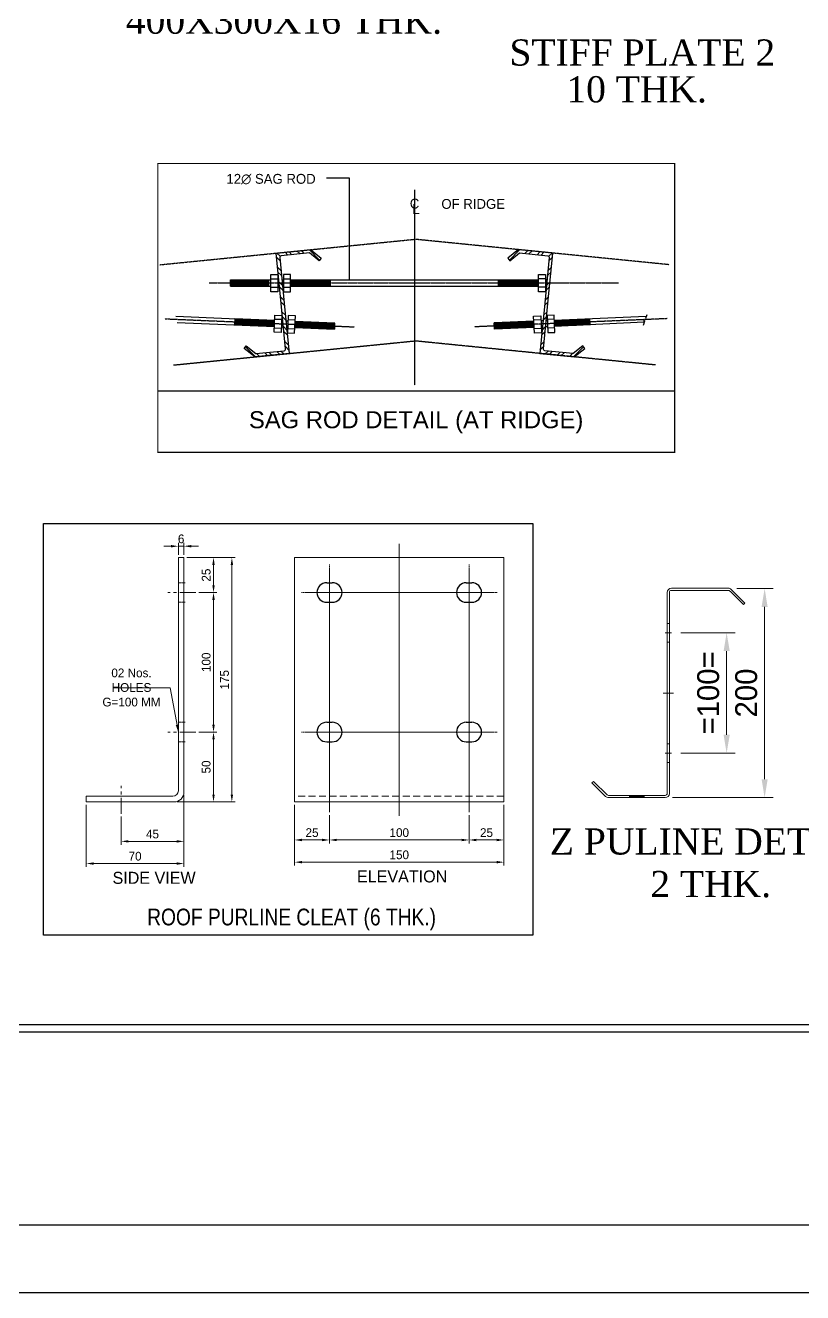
# Model space of a CAD drawing. Header units: millimetres. Extents: x 3470347 to 5996549, y -3470518 to 17149644.
# Drawn here: x 4804204 to 4813114, y 6885257 to 6899787 of the extents above; entities that cross this region are included whole.
import ezdxf

# ---------------------------------------------------------------- set-up
doc = ezdxf.new("R2010")
doc.units = ezdxf.units.MM
doc.header["$MEASUREMENT"] = 0
doc.header["$PDMODE"] = 35
doc.header["$PDSIZE"] = -5
for name, pattern in [('CENTER', [50.8, 31.75, -6.35, 6.35, -6.35]), ('CENTER2', [1.125, 0.75, -0.125, 0.125, -0.125]), ('Continous', [0]), ('HIDDEN', [0.375, 0.25, -0.125])]:
    doc.linetypes.add(name, pattern=pattern)
doc.layers.get('0').update_dxf_attribs({"linetype": 'CONTINUOUS', "lineweight": 25})
doc.layers.get('DEFPOINTS').update_dxf_attribs({"linetype": 'CONTINUOUS', "lineweight": 25})
for name, color, linetype, lineweight in [('A-DIM', 9, 'CONTINUOUS', 0), ('DIM', 7, 'CONTINUOUS', 9), ('DS-Line', 7, 'CONTINUOUS', 18), ('DSI- Center Line', 42, 'CENTER', 9), ('DSI- Dimension', 8, 'CONTINUOUS', 0), ('DSI- Hidden Line', 212, 'CONTINUOUS', 18), ('DSI-Line', 7, 'CONTINUOUS', 18), ('HIDDEN LINE', 212, 'CONTINUOUS', 18), ('rRCC 1', 3, 'CONTINUOUS', 25), ('SHEET', 7, 'CONTINUOUS', 15)]:
    doc.layers.add(name, color=color, linetype=linetype, lineweight=lineweight)
for name, color, linetype in [('BOLT', 1, 'CONTINUOUS'), ('CEN', 1, 'CENTER'), ('Grid', 44, 'CONTINUOUS'), ('TEXT', 2, 'CONTINUOUS')]:
    doc.layers.add(name, color=color, linetype=linetype)
doc.layers.add('Tpl_Bound', color=1, linetype='CONTINUOUS', plot=False)
doc.styles.add('JAINIL', font='times.ttf')
doc.styles.add('KARL', font='iso.shx')
doc.styles.add('kobe', font='arial.ttf')
doc.styles.get("Standard").update_dxf_attribs({"font": ''})
doc.styles.add('TEXT3', font='geniso.shx')
doc.styles.get('Standard').set_extended_font_data('AR CENA')
doc.dimstyles.new('NEPO', dxfattribs={"dimscale": 100, "dimtxt": 2.4, "dimasz": 1.5, "dimexe": 0.5, "dimexo": 1, "dimgap": 1.2, "dimtad": 1, "dimdec": 0, "dimdsep": 46, "dimtxsty": 'KARL', "dimblk": 'ARCHTICK', "dimcen": 2, "dimdle": 0.5, "dimclrd": 9, "dimclre": 9, "dimclrt": 2, "dimadec": 0, "dimazin": 0, "dimtfac": 1, "dimtdec": 0, "dimtmove": 0, "dimatfit": 3, "dimldrblk": '1', "dimfxl": 1, "dimtolj": 1, "dimtzin": 0, "dimarcsym": 0})
doc.dimstyles.new('Prashant', dxfattribs={"dimscale": 3500, "dimtxt": 0.179, "dimasz": 0.15, "dimexe": 0.07, "dimexo": 0.06, "dimgap": 0.06, "dimtad": 1, "dimdec": 0, "dimzin": 0, "dimdsep": 46, "dimtxsty": 'Standard', "dimcen": 0.09, "dimclrd": 214, "dimclre": 214, "dimclrt": 7, "dimadec": 0, "dimazin": 1, "dimtm": 1e-09, "dimtfac": 1, "dimtdec": 0, "dimtmove": 0, "dimatfit": 3, "dimfxl": 0.18, "dimtolj": 1, "dimtzin": 0, "dimlwd": -1, "dimlwe": -1, "dimarcsym": 1})

# ---------------------------------------------------------------- blocks, each defined once
blk = doc.blocks.new('*D1002')
at = {"layer": 'DEFPOINTS', "color": 0}
for p in [(4800473.55, 6813802.74), (4800428.55, 6813787.24), (4800473.55, 6813767.43)]:
    blk.add_point(p, dxfattribs=at)
at = {"layer": 'DIM', "color": 214}
for p, q in [((4800473.55, 6813800.64), (4800473.55, 6813764.98)), ((4800428.55, 6813785.14), (4800428.55, 6813764.98)), ((4800433.8, 6813767.43), (4800468.3, 6813767.43))]:
    blk.add_line(p, q, dxfattribs=at)
for points in [[(4800433.8, 6813768.3), (4800433.8, 6813766.55), (4800428.55, 6813767.43)], [(4800468.3, 6813766.55), (4800468.3, 6813768.3), (4800473.55, 6813767.43)]]:
    blk.add_solid(points, dxfattribs=at)
at = {"layer": 'DIM', "color": 7, "lineweight": 5, "insert": (4800451.05, 6813772.66), "char_height": 6.265, "attachment_point": 5}
blk.add_mtext('\\A1;45', dxfattribs=at)
blk = doc.blocks.new('*D1003')
at = {"layer": 'DEFPOINTS', "color": 0}
for p in [(4800473.55, 6813802.74), (4800403.55, 6813795.74), (4800403.55, 6813751.53)]:
    blk.add_point(p, dxfattribs=at)
at = {"layer": 'DIM', "color": 214}
for p, q in [((4800403.55, 6813793.64), (4800403.55, 6813749.08)), ((4800473.55, 6813800.64), (4800473.55, 6813749.08)), ((4800468.3, 6813751.53), (4800408.8, 6813751.53))]:
    blk.add_line(p, q, dxfattribs=at)
for points in [[(4800408.8, 6813752.41), (4800408.8, 6813750.66), (4800403.55, 6813751.53)], [(4800468.3, 6813750.66), (4800468.3, 6813752.41), (4800473.55, 6813751.53)]]:
    blk.add_solid(points, dxfattribs=at)
at = {"layer": 'DIM', "color": 7, "lineweight": 5, "insert": (4800438.55, 6813756.76), "char_height": 6.265, "attachment_point": 5}
blk.add_mtext('\\A1;70', dxfattribs=at)
blk = doc.blocks.new('*D1004')
at = {"layer": 'DEFPOINTS', "color": 0}
for p in [(4800482.05, 6813845.74), (4800494.76, 6813845.74), (4800466.55, 6813795.74)]:
    blk.add_point(p, dxfattribs=at)
at = {"layer": 'DIM', "color": 214}
for p, q in [((4800484.15, 6813845.74), (4800497.21, 6813845.74)), ((4800494.76, 6813800.99), (4800494.76, 6813840.49)), ((4800468.65, 6813795.74), (4800497.21, 6813795.74))]:
    blk.add_line(p, q, dxfattribs=at)
for points in [[(4800495.63, 6813840.49), (4800493.88, 6813840.49), (4800494.76, 6813845.74)], [(4800493.88, 6813800.99), (4800495.63, 6813800.99), (4800494.76, 6813795.74)]]:
    blk.add_solid(points, dxfattribs=at)
at = {"layer": 'DIM', "color": 7, "lineweight": 5, "insert": (4800489.52, 6813820.74), "char_height": 6.265, "attachment_point": 5, "rotation": 90}
blk.add_mtext('\\A1;50', dxfattribs=at)
blk = doc.blocks.new('*D1005')
at = {"layer": 'DEFPOINTS', "color": 0}
for p in [(4800482.05, 6813945.74), (4800494.76, 6813945.74), (4800482.05, 6813845.74)]:
    blk.add_point(p, dxfattribs=at)
at = {"layer": 'DIM', "color": 214}
for p, q in [((4800484.15, 6813945.74), (4800497.21, 6813945.74)), ((4800494.76, 6813850.99), (4800494.76, 6813940.49)), ((4800484.15, 6813845.74), (4800497.21, 6813845.74))]:
    blk.add_line(p, q, dxfattribs=at)
for points in [[(4800495.63, 6813940.49), (4800493.88, 6813940.49), (4800494.76, 6813945.74)], [(4800493.88, 6813850.99), (4800495.63, 6813850.99), (4800494.76, 6813845.74)]]:
    blk.add_solid(points, dxfattribs=at)
at = {"layer": 'DIM', "color": 7, "lineweight": 5, "insert": (4800489.52, 6813895.74), "char_height": 6.265, "attachment_point": 5, "rotation": 90}
blk.add_mtext('\\A1;100', dxfattribs=at)
blk = doc.blocks.new('*D1006')
at = {"layer": 'DEFPOINTS', "color": 0}
for p in [(4800473.55, 6813970.74), (4800494.76, 6813970.74), (4800482.05, 6813945.74)]:
    blk.add_point(p, dxfattribs=at)
at = {"layer": 'DIM', "color": 214}
for p, q in [((4800475.65, 6813970.74), (4800497.21, 6813970.74)), ((4800494.76, 6813950.99), (4800494.76, 6813965.49)), ((4800484.15, 6813945.74), (4800497.21, 6813945.74))]:
    blk.add_line(p, q, dxfattribs=at)
for points in [[(4800495.63, 6813965.49), (4800493.88, 6813965.49), (4800494.76, 6813970.74)], [(4800493.88, 6813950.99), (4800495.63, 6813950.99), (4800494.76, 6813945.74)]]:
    blk.add_solid(points, dxfattribs=at)
at = {"layer": 'DIM', "color": 7, "lineweight": 5, "insert": (4800489.52, 6813958.24), "char_height": 6.265, "attachment_point": 5, "rotation": 90}
blk.add_mtext('\\A1;25', dxfattribs=at)
blk = doc.blocks.new('*D1007')
at = {"layer": 'DEFPOINTS', "color": 0}
for p in [(4800577.83, 6813788.24), (4800677.83, 6813788.24), (4800677.83, 6813768.43)]:
    blk.add_point(p, dxfattribs=at)
at = {"layer": 'DIM', "color": 214}
for p, q in [((4800577.83, 6813786.14), (4800577.83, 6813765.98)), ((4800677.83, 6813786.14), (4800677.83, 6813765.98)), ((4800583.08, 6813768.43), (4800672.58, 6813768.43))]:
    blk.add_line(p, q, dxfattribs=at)
for points in [[(4800583.08, 6813769.3), (4800583.08, 6813767.55), (4800577.83, 6813768.43)], [(4800672.58, 6813767.55), (4800672.58, 6813769.3), (4800677.83, 6813768.43)]]:
    blk.add_solid(points, dxfattribs=at)
at = {"layer": 'DIM', "color": 7, "lineweight": 5, "insert": (4800627.83, 6813773.66), "char_height": 6.265, "attachment_point": 5}
blk.add_mtext('\\A1;100', dxfattribs=at)
blk = doc.blocks.new('*D1008')
at = {"layer": 'DEFPOINTS', "color": 0}
for p in [(4800552.83, 6813785.74), (4800577.83, 6813788.24), (4800577.83, 6813768.43)]:
    blk.add_point(p, dxfattribs=at)
at = {"layer": 'DIM', "color": 214}
for p, q in [((4800552.83, 6813783.64), (4800552.83, 6813765.98)), ((4800577.83, 6813786.14), (4800577.83, 6813765.98)), ((4800558.08, 6813768.43), (4800572.58, 6813768.43))]:
    blk.add_line(p, q, dxfattribs=at)
for points in [[(4800558.08, 6813769.3), (4800558.08, 6813767.55), (4800552.83, 6813768.43)], [(4800572.58, 6813767.55), (4800572.58, 6813769.3), (4800577.83, 6813768.43)]]:
    blk.add_solid(points, dxfattribs=at)
at = {"layer": 'DIM', "color": 7, "lineweight": 5, "insert": (4800565.33, 6813773.66), "char_height": 6.265, "attachment_point": 5}
blk.add_mtext('\\A1;25', dxfattribs=at)
blk = doc.blocks.new('*D1009')
at = {"layer": 'DEFPOINTS', "color": 0}
for p in [(4800677.83, 6813788.24), (4800702.83, 6813785.74), (4800702.83, 6813768.43)]:
    blk.add_point(p, dxfattribs=at)
at = {"layer": 'DIM', "color": 214}
for p, q in [((4800677.83, 6813786.14), (4800677.83, 6813765.98)), ((4800702.83, 6813783.64), (4800702.83, 6813765.98)), ((4800683.08, 6813768.43), (4800697.58, 6813768.43))]:
    blk.add_line(p, q, dxfattribs=at)
for points in [[(4800683.08, 6813769.3), (4800683.08, 6813767.55), (4800677.83, 6813768.43)], [(4800697.58, 6813767.55), (4800697.58, 6813769.3), (4800702.83, 6813768.43)]]:
    blk.add_solid(points, dxfattribs=at)
at = {"layer": 'DIM', "color": 7, "lineweight": 5, "insert": (4800690.33, 6813773.66), "char_height": 6.265, "attachment_point": 5}
blk.add_mtext('\\A1;25', dxfattribs=at)
blk = doc.blocks.new('*D1010')
at = {"layer": 'DEFPOINTS', "color": 0}
for p in [(4800552.83, 6813795.74), (4800702.83, 6813795.74), (4800552.83, 6813752.53)]:
    blk.add_point(p, dxfattribs=at)
at = {"layer": 'DIM', "color": 214}
for p, q in [((4800552.83, 6813793.64), (4800552.83, 6813750.08)), ((4800702.83, 6813793.64), (4800702.83, 6813750.08)), ((4800697.58, 6813752.53), (4800558.08, 6813752.53))]:
    blk.add_line(p, q, dxfattribs=at)
for points in [[(4800558.08, 6813753.41), (4800558.08, 6813751.66), (4800552.83, 6813752.53)], [(4800697.58, 6813751.66), (4800697.58, 6813753.41), (4800702.83, 6813752.53)]]:
    blk.add_solid(points, dxfattribs=at)
at = {"layer": 'DIM', "color": 7, "lineweight": 5, "insert": (4800627.83, 6813757.76), "char_height": 6.265, "attachment_point": 5}
blk.add_mtext('\\A1;150', dxfattribs=at)
blk = doc.blocks.new('*D1011')
at = {"layer": 'DEFPOINTS', "color": 0}
for p in [(4800473.55, 6813970.74), (4800466.55, 6813795.74), (4800507.91, 6813795.74)]:
    blk.add_point(p, dxfattribs=at)
at = {"layer": 'DIM', "color": 214}
for p, q in [((4800475.65, 6813970.74), (4800510.36, 6813970.74)), ((4800507.91, 6813965.49), (4800507.91, 6813800.99)), ((4800468.65, 6813795.74), (4800510.36, 6813795.74))]:
    blk.add_line(p, q, dxfattribs=at)
for points in [[(4800508.78, 6813965.49), (4800507.03, 6813965.49), (4800507.91, 6813970.74)], [(4800507.03, 6813800.99), (4800508.78, 6813800.99), (4800507.91, 6813795.74)]]:
    blk.add_solid(points, dxfattribs=at)
at = {"layer": 'DIM', "color": 7, "lineweight": 5, "insert": (4800502.67, 6813883.24), "char_height": 6.265, "attachment_point": 5, "rotation": 90}
blk.add_mtext('\\A1;175', dxfattribs=at)
blk = doc.blocks.new('*D1012')
at = {"layer": 'DEFPOINTS', "color": 0}
for p in [(4800473.55, 6813978.94), (4800469.55, 6813970.74), (4800473.55, 6813970.74)]:
    blk.add_point(p, dxfattribs=at)
at = {"layer": 'DIM', "color": 214}
for p, q in [((4800464.3, 6813978.94), (4800459.05, 6813978.94)), ((4800469.55, 6813972.84), (4800469.55, 6813981.39)), ((4800469.55, 6813978.94), (4800473.55, 6813978.94)), ((4800473.55, 6813972.84), (4800473.55, 6813981.39)), ((4800478.8, 6813978.94), (4800484.05, 6813978.94))]:
    blk.add_line(p, q, dxfattribs=at)
for points in [[(4800464.3, 6813978.06), (4800464.3, 6813979.81), (4800469.55, 6813978.94)], [(4800478.8, 6813979.81), (4800478.8, 6813978.06), (4800473.55, 6813978.94)]]:
    blk.add_solid(points, dxfattribs=at)
at = {"layer": 'DIM', "color": 7, "lineweight": 5, "insert": (4800471.55, 6813984.17), "char_height": 6.265, "attachment_point": 5}
blk.add_mtext('\\A1;6', dxfattribs=at)
blk = doc.blocks.new('A$C070A5EEC')
for p, q in [((18.25, 27.25), (22.25, 27.25)), ((18.25, 13.25), (22.25, 13.25))]:
    blk.add_line(p, q)
for centre, start, end in [((18.25, 20.25), 90, 270), ((22.25, 20.25), 270, 90)]:
    blk.add_arc(centre, 7, start, end)
at = {"layer": 'DSI- Center Line', "lineweight": 13, "ltscale": 0.05}
for p, q in [((20.25, 0), (20.25, 40.5)), ((40.5, 20.25), (0, 20.25))]:
    blk.add_line(p, q, dxfattribs=at)
blk = doc.blocks.new('*D995')
at = {"layer": 'DEFPOINTS', "color": 0}
for p in [(4806090.3, 6813436.3), (4806123.7, 6813436.3), (4806028.7, 6813236.5)]:
    blk.add_point(p, dxfattribs=at)
at = {"layer": 'DSI- Dimension', "color": 214}
for p, q in [((4806097.3, 6813436.3), (4806131.9, 6813436.3)), ((4806123.7, 6813254), (4806123.7, 6813418.7)), ((4806035.8, 6813236.5), (4806131.9, 6813236.5))]:
    blk.add_line(p, q, dxfattribs=at)
for points in [[(4806126.6, 6813418.7), (4806120.8, 6813418.7), (4806123.7, 6813436.3)], [(4806120.8, 6813254), (4806126.6, 6813254), (4806123.7, 6813236.5)]]:
    blk.add_solid(points, dxfattribs=at)
at = {"layer": 'DSI- Dimension', "color": 7, "lineweight": 5, "insert": (4806106.2, 6813336.4), "char_height": 20.94, "attachment_point": 5, "rotation": 90}
blk.add_mtext('\\A1;200', dxfattribs=at)
blk = doc.blocks.new('*D996')
at = {"layer": 'DEFPOINTS', "color": 0}
for p in [(4806036.7, 6813394), (4806036.7, 6813279), (4806087.4, 6813279)]:
    blk.add_point(p, dxfattribs=at)
at = {"layer": 'DSI- Dimension', "color": 214}
for p, q in [((4806043.8, 6813394), (4806095.6, 6813394)), ((4806087.4, 6813376.4), (4806087.4, 6813296.5)), ((4806043.8, 6813279), (4806095.6, 6813279))]:
    blk.add_line(p, q, dxfattribs=at)
for points in [[(4806090.4, 6813376.4), (4806084.5, 6813376.4), (4806087.4, 6813394)], [(4806084.5, 6813296.5), (4806090.4, 6813296.5), (4806087.4, 6813279)]]:
    blk.add_solid(points, dxfattribs=at)
at = {"layer": 'DSI- Dimension', "color": 7, "lineweight": 5, "insert": (4806069.9, 6813336.5), "char_height": 20.94, "attachment_point": 5, "rotation": 90}
blk.add_mtext('\\A1;=100=', dxfattribs=at)
blk = doc.blocks.new('*X998')
at = {"color": 0}
for p, q in [((176.95, 201.87), (178.16, 203.09)), ((178.78, 202.64), (179.13, 202.99)), ((179.26, 202.6), (179.61, 202.94)), ((180.23, 202.5), (180.57, 202.85)), ((180.71, 202.45), (181.05, 202.8)), ((181.63, 202.31), (182.02, 202.7)), ((181.65, 201.8), (182.07, 202.22)), ((181.47, 200.03), (181.89, 200.45)), ((181.53, 200.62), (181.95, 201.04)), ((181.29, 198.26), (181.72, 198.69)), ((181.35, 198.85), (181.78, 199.28)), ((181.17, 197.08), (181.6, 197.51)), ((181, 195.32), (181.42, 195.74)), ((181.12, 196.49), (181.54, 196.92)), ((180.82, 193.55), (181.25, 193.97)), ((180.94, 194.73), (181.36, 195.15)), ((180.76, 192.96), (181.19, 193.38)), ((180.58, 191.19), (181.01, 191.62)), ((180.64, 191.78), (181.07, 192.21)), ((181.18, 190.73), (181.53, 191.07)), ((181.66, 190.68), (182.01, 191.02)), ((184.55, 190.39), (185.74, 191.58)), ((182.63, 190.58), (182.97, 190.93)), ((183.11, 190.53), (183.46, 190.88)), ((184.07, 190.44), (184.42, 190.78))]:
    blk.add_line(p, q, dxfattribs=at)
blk = doc.blocks.new('1')
at = {"layer": 'A-DIM'}
blk.add_line((0, 0), (-1, 0), dxfattribs=at)
at = {"layer": 'A-DIM', "linetype": 'Continuous', "const_width": 0.188}
blk.add_lwpolyline([(-1, 2), (0, 0), (-1, -2)], dxfattribs=at)
blk = doc.blocks.new('_ArchTick')
at = {"color": 0, "linetype": 'ByBlock', "const_width": 0.15}
blk.add_lwpolyline([(-0.5, -0.5), (0.5, 0.5)], dxfattribs=at)
blk = doc.blocks.new('E5VBT')
at = {"lineweight": 5}
for p, q in [((4800473.55, 6813970.74), (4800469.55, 6813970.74)), ((4800469.55, 6813970.74), (4800469.55, 6813803.74)), ((4800473.55, 6813802.74), (4800473.55, 6813970.74)), ((4800465.55, 6813799.74), (4800403.55, 6813799.74)), ((4800403.55, 6813799.74), (4800403.55, 6813795.74)), ((4800403.55, 6813795.74), (4800466.55, 6813795.74)), ((4800552.83, 6813799.74), (4800552.83, 6813795.74)), ((4800552.83, 6813795.74), (4800702.83, 6813795.74)), ((4800702.83, 6813795.74), (4800702.83, 6813799.74))]:
    blk.add_line(p, q, dxfattribs=at)
at = {"color": 5, "lineweight": 5}
blk.add_lwpolyline([(4800372.95, 6813700.19), (4800723.47, 6813700.19), (4800723.47, 6813995.16), (4800372.95, 6813995.16)], close=True, dxfattribs=at)
at = {"lineweight": 5}
blk.add_lwpolyline([(4800552.83, 6813970.74), (4800552.83, 6813795.74), (4800702.83, 6813795.74), (4800702.83, 6813970.74)], close=True, dxfattribs=at)
for centre, radius in [((4800465.55, 6813803.74), 4), ((4800466.55, 6813802.74), 7)]:
    blk.add_arc(centre, radius, 270, 0, dxfattribs=at)
at = {"layer": 'CEN', "linetype": 'CENTER', "lineweight": 5, "ltscale": 10}
for p, q in [((4800627.83, 6813980.74), (4800627.83, 6813785.74)), ((4800577.83, 6813962.74), (4800577.83, 6813788.24)), ((4800677.83, 6813962.74), (4800677.83, 6813788.24)), ((4800694.83, 6813945.74), (4800560.83, 6813945.74)), ((4800694.83, 6813845.74), (4800560.83, 6813845.74))]:
    blk.add_line(p, q, dxfattribs=at)
at = {"layer": 'CEN', "linetype": 'CENTER', "lineweight": 5, "ltscale": 0.36}
for p, q in [((4800482.05, 6813945.74), (4800462.05, 6813945.74)), ((4800482.05, 6813845.74), (4800462.05, 6813845.74)), ((4800428.55, 6813787.24), (4800428.55, 6813807.24))]:
    blk.add_line(p, q, dxfattribs=at)
at = {"layer": 'DS-Line', "linetype": 'HIDDEN', "lineweight": 5, "ltscale": 20}
blk.add_line((4800702.83, 6813799.74), (4800552.83, 6813799.74), dxfattribs=at)
at = {"layer": 'HIDDEN LINE', "linetype": 'HIDDEN', "lineweight": 5, "ltscale": 0.2}
for p, q in [((4800469.55, 6813952.74), (4800474.55, 6813952.74)), ((4800469.55, 6813938.74), (4800474.55, 6813938.74)), ((4800469.55, 6813852.74), (4800474.55, 6813852.74)), ((4800469.55, 6813838.74), (4800474.55, 6813838.74))]:
    blk.add_line(p, q, dxfattribs=at)
at = {"layer": 'Tpl_Bound', "color": 1}
blk.add_lwpolyline([(4800372.95, 6813700.19), (4800372.95, 6813995.16), (4800723.47, 6813995.16), (4800723.47, 6813700.19)], close=True, dxfattribs=at)
at = {"lineweight": 5}
for p in [(4800557.58, 6813925.49), (4800657.58, 6813925.49), (4800557.58, 6813825.49), (4800657.58, 6813825.49)]:
    blk.add_blockref('A$C070A5EEC', p, dxfattribs=at)
at = {"lineweight": 5, "attachment_point": 1}
for s, insert, char_height in [('ELEVATION', (4800597.55, 6813746.62), 8.614), ('SIDE VIEW', (4800422.41, 6813745.62), 8.614), ('{\\fArial Narrow|b0|i0|c0|p2;ROOF PURLINE CLEAT (6 THK.)}', (4800447.22, 6813719.24), 12)]:
    blk.add_mtext_dynamic_manual_height_columns(s, width=2252.2715, gutter_width=83, heights=[38.16], dxfattribs=dict(at, insert=insert, char_height=char_height))
at = {"layer": 'DIM', "color": 7, "lineweight": 5, "insert": (4800435.99, 6813877.66), "char_height": 6.265, "width": 45.2558, "attachment_point": 5}
blk.add_mtext('\\A1;02 Nos. HOLES \\PG=100 MM', dxfattribs=at)
at = {"layer": 'DIM', "lineweight": 5}
dim = blk.add_linear_dim(base=(4800473.55, 6813978.94), p1=(4800469.55, 6813970.74), p2=(4800473.55, 6813970.74), text='6', dimstyle='Prashant', override={"dimscale": 35}, dxfattribs=at)
dim.commit()
dim.dimension.update_dxf_attribs({"geometry": '*D1012', "text_midpoint": (4800471.55, 6813978.94), "dimtype": 160})
for base, p1, p2, picture, middle in [((4800507.91, 6813795.74), (4800473.55, 6813970.74), (4800466.55, 6813795.74), '*D1011', (4800502.67, 6813883.24)), ((4800494.76, 6813970.74), (4800482.05, 6813945.74), (4800473.55, 6813970.74), '*D1006', (4800489.52, 6813958.24)), ((4800494.76, 6813945.74), (4800482.05, 6813845.74), (4800482.05, 6813945.74), '*D1005', (4800489.52, 6813895.74)), ((4800494.76, 6813845.74), (4800466.55, 6813795.74), (4800482.05, 6813845.74), '*D1004', (4800489.52, 6813820.74))]:
    dim = blk.add_linear_dim(base=base, p1=p1, p2=p2, angle=90, dimstyle='Prashant', override={"dimscale": 35}, dxfattribs=at)
    dim.commit()
    dim.dimension.update_dxf_attribs({"geometry": picture, "text_midpoint": middle})
for base, p1, p2, picture, middle in [((4800403.55, 6813751.53), (4800473.55, 6813802.74), (4800403.55, 6813795.74), '*D1003', (4800438.55, 6813756.76)), ((4800473.55, 6813767.43), (4800428.55, 6813787.24), (4800473.55, 6813802.74), '*D1002', (4800451.05, 6813772.66)), ((4800552.83, 6813752.53), (4800702.83, 6813795.74), (4800552.83, 6813795.74), '*D1010', (4800627.83, 6813757.76)), ((4800577.83, 6813768.43), (4800552.83, 6813785.74), (4800577.83, 6813788.24), '*D1008', (4800565.33, 6813773.66)), ((4800677.83, 6813768.43), (4800577.83, 6813788.24), (4800677.83, 6813788.24), '*D1007', (4800627.83, 6813773.66)), ((4800702.83, 6813768.43), (4800677.83, 6813788.24), (4800702.83, 6813785.74), '*D1009', (4800690.33, 6813773.66))]:
    dim = blk.add_linear_dim(base=base, p1=p1, p2=p2, dimstyle='Prashant', override={"dimscale": 35}, dxfattribs=at)
    dim.commit()
    dim.dimension.update_dxf_attribs({"geometry": picture, "text_midpoint": middle})
blk.add_leader([(4800469.55, 6813845.74), (4800463.63, 6813877.41), (4800423.32, 6813877.41)], dimstyle='Prashant', override={"dimscale": 35}, dxfattribs=at)
blk = doc.blocks.new('ZZ')
at = {"layer": 'Grid', "lineweight": 5}
h = blk.add_hatch(color=7, dxfattribs=at)
h.dxf.hatch_style = 1
h.paths.add_polyline_path([(4805994.7, 6813238.5), (4805994.7, 6813236.5), (4806008.7, 6813236.5), (4806008.7, 6813238.5)])
at = {"layer": 'DSI- Center Line', "lineweight": 5}
for p, q in [((4806034.8, 6813393.9), (4806028.8, 6813393.9)), ((4806034.8, 6813393.9), (4806028.8, 6813393.9)), ((4806036.7, 6813336.4), (4806026.7, 6813336.4)), ((4806034.7, 6813278.9), (4806028.7, 6813278.9)), ((4806034.7, 6813278.9), (4806028.7, 6813278.9))]:
    blk.add_line(p, q, dxfattribs=at)
at = {"layer": 'DSI- Hidden Line', "lineweight": 5}
for p, q in [((4806030.7, 6813402.9), (4806032.7, 6813402.9)), ((4806030.7, 6813402.9), (4806032.7, 6813402.9)), ((4806030.8, 6813384.9), (4806032.8, 6813384.9)), ((4806030.8, 6813384.9), (4806032.8, 6813384.9)), ((4806030.7, 6813287.9), (4806032.7, 6813287.9)), ((4806030.7, 6813287.9), (4806032.7, 6813287.9)), ((4806030.8, 6813269.9), (4806032.8, 6813269.9)), ((4806030.8, 6813269.9), (4806032.8, 6813269.9))]:
    blk.add_line(p, q, dxfattribs=at)
at = {"layer": 'DSI-Line', "lineweight": 5}
for p, q in [((4806030.7, 6813432.5), (4806030.7, 6813240.5)), ((4806032.7, 6813432.5), (4806032.7, 6813240.5)), ((4806089, 6813436.5), (4806034.7, 6813436.5)), ((4806088.2, 6813434.5), (4806034.7, 6813434.5)), ((4806103.4, 6813420.9), (4806091, 6813433.3)), ((4806104.8, 6813422.3), (4806091.9, 6813435.3)), ((4806103.4, 6813420.9), (4806104.8, 6813422.3)), ((4806103.4, 6813420.9), (4806104.8, 6813422.3)), ((4805960.2, 6813252), (4805958.8, 6813250.6)), ((4805960.2, 6813252), (4805958.8, 6813250.6)), ((4805958.8, 6813250.6), (4805971.8, 6813237.6)), ((4805960.2, 6813252), (4805973.2, 6813239.1)), ((4805974.6, 6813238.5), (4806024.6, 6813238.5)), ((4805974.6, 6813238.5), (4806028.7, 6813238.5)), ((4805974.6, 6813236.5), (4806028.7, 6813236.5))]:
    blk.add_line(p, q, dxfattribs=at)
for centre, radius, start, end in [((4806034.7, 6813432.5), 4, 90.0025, 180.0004), ((4806034.7, 6813432.5), 2, 90.0025, 180.0004), ((4806088.2, 6813430.5), 4, 45.0025, 90.0025), ((4806089, 6813432.5), 4, 45.0025, 90.0025), ((4805974.6, 6813240.5), 2, 225.0025, 270.0025), ((4806028.7, 6813240.5), 4, 270.0025, 0.0004), ((4806028.7, 6813240.5), 2, 270.0025, 0.0004), ((4805974.6, 6813240.5), 4, 225.0025, 270.0025)]:
    blk.add_arc(centre, radius, start, end, dxfattribs=at)
at = {"layer": 'Grid', "color": 7, "linetype": 'Continous', "lineweight": 5}
blk.add_lwpolyline([(4805994.7, 6813238.5), (4806008.7, 6813238.5), (4806008.7, 6813236.5), (4805994.7, 6813236.5)], close=True, dxfattribs=at)
at = {"layer": 'DSI- Dimension', "lineweight": 5}
dim = blk.add_linear_dim(base=(4806123.7, 6813436.3), p1=(4806028.7, 6813236.5), p2=(4806090.3, 6813436.3), angle=90, dimstyle='Prashant', override={"dimscale": 117}, dxfattribs=at)
dim.commit()
dim.dimension.update_dxf_attribs({"geometry": '*D995', "text_midpoint": (4806106.2, 6813336.4)})
dim = blk.add_linear_dim(base=(4806087.4, 6813279), p1=(4806036.7, 6813394), p2=(4806036.7, 6813279), angle=90, text='=100=', dimstyle='Prashant', override={"dimscale": 117}, dxfattribs=at)
dim.commit()
dim.dimension.update_dxf_attribs({"geometry": '*D996', "text_midpoint": (4806069.9, 6813336.5)})
blk = doc.blocks.new('R5NB')
at = {"color": 9, "linetype": 'CENTER2', "ltscale": 10}
for p, q in [((5481306, 6853998), (5481306, 6751615)), ((5347856, 6814783), (5481306, 6828128)), ((5614756, 6814783), (5481306, 6828128))]:
    blk.add_line(p, q, dxfattribs=at)
at = {"color": 7}
blk.add_line((5384927, 6803603), (5384927, 6806832), dxfattribs=at)
at = {"color": 4, "linetype": 'CENTER'}
for p in [(5354975, 6762219), (5607637, 6762219)]:
    blk.add_line(p, (5481306, 6774852), dxfattribs=at)
at = {"color": 7, "linetype": 'Continuous'}
blk.add_line((5346801, 6748710), (5617676, 6748710), dxfattribs=at)
at = {"const_width": 639}
blk.add_lwpolyline([(5346801, 6867852), (5617676, 6867852), (5617676, 6716463), (5346801, 6716463)], close=True, dxfattribs=at)
at = {"color": 6}
for points in [[(5411387, 6794498), (5408749, 6820872), (5426825, 6822680), (5432368, 6818200), (5431312, 6816894), (5426306, 6820940), (5411466, 6819456, 0.4142136), (5410675, 6818489), (5413057, 6794665), (5415695, 6768291), (5397619, 6766483), (5392076, 6770962), (5393132, 6772268), (5398138, 6768222), (5412978, 6769706, 0.4142136), (5413769, 6770673)], [(5551225, 6794498), (5553863, 6820872), (5535787, 6822680), (5530244, 6818200), (5531300, 6816894), (5536306, 6820940), (5551146, 6819456, -0.4142136), (5551937, 6818489), (5549555, 6794665), (5546917, 6768291), (5564993, 6766483), (5570536, 6770962), (5569480, 6772268), (5564474, 6768222), (5549634, 6769706, -0.4142136), (5548843, 6770673)]]:
    blk.add_lwpolyline(points, format="xyb", close=True, dxfattribs=at)
at = {"color": 7}
for points in [[(5406005, 6800590), (5406005, 6809631), (5409685, 6809631), (5409685, 6800590)], [(5416322, 6800590), (5416322, 6809631), (5412641, 6809631), (5412641, 6800590)], [(5546291, 6800609), (5546291, 6809650), (5549971, 6809650), (5549971, 6800609)], [(5407771, 6779368), (5408158, 6788401), (5411835, 6788243), (5411448, 6779211)], [(5554842, 6779345), (5554455, 6788378), (5550778, 6788221), (5551165, 6779188)], [(5418480, 6778909), (5418866, 6787942), (5415189, 6788099), (5414803, 6779066)], [(5544135, 6778849), (5543748, 6787882), (5547426, 6788039), (5547812, 6779007)]]:
    blk.add_lwpolyline(points, close=True, dxfattribs=at)
at = {"color": 9, "linetype": 'CENTER2', "ltscale": 10}
for points in [[(5373696, 6805217), (5588222, 6805217)], [(5350482, 6786451), (5449791, 6782211)], [(5613746, 6786520), (5512821, 6782211)]]:
    blk.add_lwpolyline(points, dxfattribs=at)
at = {"color": 7}
for points in [[(5384927, 6806832), (5406005, 6806832)], [(5384927, 6803603), (5406005, 6803603)], [(5384927, 6803603), (5406005, 6803603)], [(5385233, 6803603), (5385233, 6806831)], [(5385730, 6803603), (5385730, 6806831)], [(5386227, 6806832), (5386227, 6803603)], [(5386227, 6803603), (5386227, 6806831)], [(5386703, 6803603), (5386703, 6806831)], [(5387217, 6803603), (5387217, 6806831)], [(5387714, 6803603), (5387714, 6806831)], [(5388211, 6806832), (5388211, 6803603)], [(5388211, 6803603), (5388211, 6806831)], [(5388686, 6803603), (5388686, 6806831)], [(5389093, 6806832), (5389093, 6803603)], [(5389568, 6803603), (5389568, 6806831)], [(5390082, 6803603), (5390082, 6806831)], [(5390579, 6803603), (5390579, 6806831)], [(5391077, 6806832), (5391077, 6803603)], [(5391077, 6803603), (5391077, 6806831)], [(5391552, 6803603), (5391552, 6806831)], [(5392066, 6803603), (5392066, 6806831)], [(5392563, 6803603), (5392563, 6806831)], [(5393060, 6806832), (5393060, 6803603)], [(5393060, 6803603), (5393060, 6806831)], [(5393536, 6803603), (5393536, 6806831)], [(5394049, 6803603), (5394049, 6806831)], [(5394547, 6803603), (5394547, 6806831)], [(5395044, 6806832), (5395044, 6803603)], [(5395044, 6803603), (5395044, 6806831)], [(5395519, 6803603), (5395519, 6806831)], [(5396033, 6803603), (5396033, 6806831)], [(5396530, 6803603), (5396530, 6806831)], [(5397027, 6803603), (5397027, 6806831)], [(5397456, 6803603), (5397456, 6806831)], [(5397609, 6806832), (5397609, 6803603)], [(5398085, 6803603), (5398085, 6806831)], [(5398599, 6803603), (5398599, 6806831)], [(5399096, 6803603), (5399096, 6806831)], [(5399593, 6806832), (5399593, 6803603)], [(5399593, 6803603), (5399593, 6806831)], [(5400068, 6803603), (5400068, 6806831)], [(5400582, 6803603), (5400582, 6806831)], [(5401079, 6803603), (5401079, 6806831)], [(5401577, 6806832), (5401577, 6803603)], [(5401577, 6803603), (5401577, 6806831)], [(5402052, 6803603), (5402052, 6806831)], [(5402566, 6803603), (5402566, 6806831)], [(5403063, 6803603), (5403063, 6806831)], [(5403560, 6806832), (5403560, 6803603)], [(5403560, 6803603), (5403560, 6806831)], [(5404036, 6803603), (5404036, 6806831)], [(5404549, 6803603), (5404549, 6806831)], [(5405047, 6803603), (5405047, 6806831)], [(5406005, 6807344), (5409685, 6807344)], [(5406005, 6803024), (5409685, 6803024)], [(5409685, 6806832), (5410153, 6806832)], [(5409685, 6803603), (5410476, 6803603)], [(5409806, 6806832), (5410153, 6806832)], [(5409806, 6803603), (5410476, 6803603)], [(5411841, 6806832), (5412497, 6806832)], [(5411841, 6806832), (5412641, 6806832)], [(5412164, 6803603), (5412497, 6803603)], [(5412164, 6803603), (5412641, 6803603)], [(5412164, 6803603), (5412641, 6803603)], [(5412641, 6807344), (5416322, 6807344)], [(5412641, 6803024), (5416322, 6803024)], [(5416322, 6806832), (5546291, 6806832)], [(5416322, 6803603), (5546291, 6803603)], [(5416527, 6803603), (5416527, 6806831)], [(5417002, 6803603), (5417002, 6806831)], [(5417478, 6806832), (5417478, 6803603)], [(5417478, 6803603), (5417478, 6806831)], [(5417478, 6803603), (5417478, 6806831)], [(5417953, 6803603), (5417953, 6806831)], [(5418467, 6803603), (5418467, 6806831)], [(5418964, 6803603), (5418964, 6806831)], [(5419461, 6806832), (5419461, 6803603)], [(5419461, 6803603), (5419461, 6806831)], [(5419937, 6803603), (5419937, 6806831)], [(5420343, 6806832), (5420343, 6803603)], [(5420819, 6803603), (5420819, 6806831)], [(5421332, 6803603), (5421332, 6806831)], [(5421830, 6803603), (5421830, 6806831)], [(5422327, 6806832), (5422327, 6803603)], [(5422327, 6803603), (5422327, 6806831)], [(5422802, 6803603), (5422802, 6806831)], [(5423316, 6803603), (5423316, 6806831)], [(5423813, 6803603), (5423813, 6806831)], [(5424310, 6806832), (5424310, 6803603)], [(5424310, 6803603), (5424310, 6806831)], [(5424786, 6803603), (5424786, 6806831)], [(5425300, 6803603), (5425300, 6806831)], [(5425797, 6803603), (5425797, 6806831)], [(5426294, 6806832), (5426294, 6803603)], [(5426294, 6803603), (5426294, 6806831)], [(5426769, 6803603), (5426769, 6806831)], [(5427283, 6803603), (5427283, 6806831)], [(5427780, 6803603), (5427780, 6806831)], [(5428278, 6803603), (5428278, 6806831)], [(5428706, 6803603), (5428706, 6806831)], [(5428860, 6806832), (5428860, 6803603)], [(5429335, 6803603), (5429335, 6806831)], [(5429849, 6803603), (5429849, 6806831)], [(5430346, 6803603), (5430346, 6806831)], [(5430843, 6806832), (5430843, 6803603)], [(5430843, 6803603), (5430843, 6806831)], [(5431319, 6803603), (5431319, 6806831)], [(5431832, 6803603), (5431832, 6806831)], [(5432330, 6803603), (5432330, 6806831)], [(5432827, 6806832), (5432827, 6803603)], [(5432827, 6803603), (5432827, 6806831)], [(5433302, 6803603), (5433302, 6806831)], [(5433816, 6803603), (5433816, 6806831)], [(5434313, 6803603), (5434313, 6806831)], [(5434811, 6806832), (5434811, 6803603)], [(5434811, 6803603), (5434811, 6806831)], [(5435286, 6803603), (5435286, 6806831)], [(5435800, 6803603), (5435800, 6806831)], [(5436297, 6803603), (5436297, 6806831)], [(5436794, 6803603), (5436794, 6806831)], [(5437222, 6803603), (5437222, 6806831)], [(5525390, 6803603), (5525390, 6806831)], [(5525818, 6803603), (5525818, 6806831)], [(5526315, 6803603), (5526315, 6806831)], [(5526812, 6803603), (5526812, 6806831)], [(5527326, 6803603), (5527326, 6806831)], [(5527802, 6806832), (5527802, 6803603)], [(5527802, 6803603), (5527802, 6806831)], [(5528299, 6803603), (5528299, 6806831)], [(5528796, 6803603), (5528796, 6806831)], [(5529310, 6803603), (5529310, 6806831)], [(5529785, 6806832), (5529785, 6803603)], [(5529785, 6803603), (5529785, 6806831)], [(5530282, 6803603), (5530282, 6806831)], [(5530780, 6803603), (5530780, 6806831)], [(5531293, 6803603), (5531293, 6806831)], [(5531769, 6806832), (5531769, 6803603)], [(5531769, 6803603), (5531769, 6806831)], [(5532266, 6803603), (5532266, 6806831)], [(5532763, 6803603), (5532763, 6806831)], [(5533277, 6803603), (5533277, 6806831)], [(5533752, 6806832), (5533752, 6803603)], [(5533906, 6803603), (5533906, 6806831)], [(5534334, 6803603), (5534334, 6806831)], [(5534832, 6803603), (5534832, 6806831)], [(5535329, 6803603), (5535329, 6806831)], [(5535843, 6803603), (5535843, 6806831)], [(5536318, 6806832), (5536318, 6803603)], [(5536318, 6803603), (5536318, 6806831)], [(5536815, 6803603), (5536815, 6806831)], [(5537312, 6803603), (5537312, 6806831)], [(5537826, 6803603), (5537826, 6806831)], [(5538302, 6806832), (5538302, 6803603)], [(5538302, 6803603), (5538302, 6806831)], [(5538799, 6803603), (5538799, 6806831)], [(5539296, 6803603), (5539296, 6806831)], [(5539810, 6803603), (5539810, 6806831)], [(5540285, 6806832), (5540285, 6803603)], [(5540285, 6803603), (5540285, 6806831)], [(5540782, 6803603), (5540782, 6806831)], [(5541280, 6803603), (5541280, 6806831)], [(5541794, 6803603), (5541794, 6806831)], [(5542269, 6806832), (5542269, 6803603)], [(5542676, 6803603), (5542676, 6806831)], [(5543151, 6806832), (5543151, 6803603)], [(5543151, 6803603), (5543151, 6806831)], [(5543648, 6803603), (5543648, 6806831)], [(5544145, 6803603), (5544145, 6806831)], [(5544659, 6803603), (5544659, 6806831)], [(5545134, 6806832), (5545134, 6803603)], [(5545134, 6803603), (5545134, 6806831)], [(5545610, 6806832), (5545610, 6803603)], [(5546085, 6806832), (5546085, 6803603)], [(5549971, 6807364), (5546291, 6807364)], [(5549971, 6803044), (5546291, 6803044)], [(5549971, 6806832), (5550771, 6806832)], [(5549971, 6803603), (5550448, 6803603)], [(5550771, 6806832), (5550115, 6806832)], [(5550448, 6803603), (5550115, 6803603)], [(5603021, 6788446), (5602327, 6786686), (5602541, 6785993), (5601313, 6785620), (5601847, 6785140), (5601100, 6782911)], [(5356314, 6787818), (5408038, 6785610)], [(5356918, 6784561), (5407900, 6782384)], [(5387069, 6783327), (5407903, 6782438)], [(5387207, 6786553), (5408041, 6785663)], [(5387220, 6783335), (5387358, 6786559)], [(5387648, 6783316), (5387786, 6786541)], [(5388145, 6783295), (5388283, 6786520)], [(5388642, 6783274), (5388780, 6786498)], [(5389155, 6783252), (5389293, 6786476)], [(5389768, 6786457), (5389630, 6783232)], [(5389630, 6783232), (5389768, 6786456)], [(5390127, 6783210), (5390265, 6786435)], [(5390624, 6783189), (5390761, 6786414)], [(5391137, 6783167), (5391275, 6786392)], [(5391750, 6786372), (5391612, 6783147)], [(5391612, 6783147), (5391750, 6786371)], [(5392109, 6783126), (5392246, 6786350)], [(5392605, 6783104), (5392743, 6786329)], [(5393119, 6783082), (5393257, 6786307)], [(5393594, 6783062), (5393731, 6786287)], [(5393731, 6786287), (5393594, 6783062)], [(5394090, 6783041), (5394228, 6786265)], [(5394587, 6783020), (5394725, 6786244)], [(5395100, 6782998), (5395238, 6786222)], [(5395716, 6786198), (5395575, 6782912)], [(5395729, 6782971), (5395867, 6786196)], [(5396157, 6782953), (5396295, 6786178)], [(5396654, 6782932), (5396792, 6786156)], [(5397150, 6782911), (5397288, 6786135)], [(5397664, 6782889), (5397802, 6786113)], [(5398277, 6786094), (5398139, 6782868)], [(5398139, 6782868), (5398277, 6786093)], [(5398635, 6782847), (5398773, 6786072)], [(5399132, 6782826), (5399270, 6786050)], [(5399646, 6782804), (5399783, 6786028)], [(5400258, 6786009), (5400120, 6782784)], [(5400120, 6782784), (5400258, 6786008)], [(5400617, 6782762), (5400755, 6785987)], [(5401114, 6782741), (5401252, 6785966)], [(5401627, 6782719), (5401765, 6785944)], [(5402240, 6785924), (5402102, 6782699)], [(5402102, 6782699), (5402240, 6785923)], [(5402599, 6782678), (5402737, 6785902)], [(5403096, 6782656), (5403234, 6785881)], [(5403609, 6782634), (5403747, 6785859)], [(5404225, 6785835), (5404084, 6782548)], [(5404559, 6782528), (5404697, 6785753)], [(5404697, 6785753), (5404559, 6782528)], [(5405056, 6782507), (5405194, 6785731)], [(5405552, 6782486), (5405690, 6785710)], [(5406066, 6782464), (5406204, 6785688)], [(5406679, 6785669), (5406541, 6782443)], [(5406541, 6782443), (5406679, 6785668)], [(5407037, 6782422), (5407175, 6785647)], [(5407534, 6782401), (5407672, 6785625)], [(5408069, 6786338), (5411747, 6786181)], [(5411577, 6782227), (5412618, 6782183)], [(5411715, 6785453), (5412294, 6785428)], [(5413988, 6785356), (5415070, 6785309)], [(5414313, 6782111), (5414932, 6782084)], [(5415100, 6786020), (5418777, 6785863)], [(5418609, 6781927), (5439426, 6781038)], [(5418747, 6785152), (5439564, 6784264)], [(5419075, 6781921), (5419213, 6785146)], [(5419572, 6781900), (5419710, 6785124)], [(5420069, 6781878), (5420207, 6785103)], [(5420582, 6781857), (5420720, 6785081)], [(5421195, 6785062), (5421057, 6781836)], [(5421057, 6781836), (5421195, 6785061)], [(5421554, 6781815), (5421692, 6785040)], [(5422051, 6781794), (5422188, 6785018)], [(5422564, 6781772), (5422702, 6784996)], [(5423177, 6784977), (5423039, 6781751)], [(5423039, 6781751), (5423177, 6784976)], [(5423536, 6781730), (5423673, 6784955)], [(5424032, 6781709), (5424170, 6784934)], [(5424546, 6781687), (5424684, 6784912)], [(5425159, 6784892), (5425021, 6781667)], [(5425021, 6781667), (5425158, 6784891)], [(5425517, 6781646), (5425655, 6784870)], [(5426014, 6781624), (5426152, 6784849)], [(5426528, 6781602), (5426665, 6784827)], [(5427143, 6784803), (5427002, 6781516)], [(5427156, 6781576), (5427294, 6784801)], [(5427584, 6781558), (5427722, 6784782)], [(5428081, 6781536), (5428219, 6784761)], [(5428577, 6781515), (5428715, 6784740)], [(5429091, 6781493), (5429229, 6784718)], [(5429566, 6781473), (5429704, 6784698)], [(5429704, 6784698), (5429566, 6781473)], [(5430062, 6781452), (5430200, 6784676)], [(5430559, 6781431), (5430697, 6784655)], [(5431073, 6781409), (5431211, 6784633)], [(5431685, 6784614), (5431548, 6781388)], [(5431548, 6781388), (5431685, 6784613)], [(5432044, 6781367), (5432182, 6784592)], [(5432541, 6781346), (5432679, 6784570)], [(5433054, 6781324), (5433192, 6784548)], [(5433667, 6784529), (5433529, 6781304)], [(5433529, 6781304), (5433667, 6784528)], [(5434026, 6781282), (5434164, 6784507)], [(5434523, 6781261), (5434661, 6784486)], [(5435036, 6781239), (5435174, 6784464)], [(5435652, 6784439), (5435511, 6781153)], [(5436124, 6784358), (5435986, 6781133)], [(5435986, 6781133), (5436124, 6784357)], [(5436483, 6781111), (5436621, 6784336)], [(5436980, 6781090), (5437117, 6784315)], [(5437493, 6781068), (5437631, 6784293)], [(5438106, 6784273), (5437968, 6781048)], [(5437968, 6781048), (5438106, 6784272)], [(5438465, 6781027), (5438602, 6784251)], [(5438961, 6781005), (5439099, 6784230)], [(5439475, 6780983), (5439613, 6784208)], [(5543865, 6785152), (5523048, 6784264)], [(5523195, 6781041), (5523057, 6784266)], [(5544003, 6781927), (5523186, 6781038)], [(5523651, 6781053), (5523513, 6784277)], [(5524148, 6781074), (5524010, 6784299)], [(5524506, 6784321), (5524644, 6781095)], [(5524644, 6781095), (5524506, 6784320)], [(5525119, 6781116), (5524981, 6784340)], [(5525633, 6781138), (5525495, 6784362)], [(5526129, 6781159), (5525991, 6784383)], [(5526626, 6781180), (5526488, 6784405)], [(5526488, 6784405), (5526626, 6781180)], [(5526961, 6784471), (5527101, 6781185)], [(5527576, 6781239), (5527438, 6784464)], [(5528089, 6781261), (5527951, 6784486)], [(5528586, 6781282), (5528448, 6784507)], [(5528945, 6784529), (5529083, 6781304)], [(5529083, 6781304), (5528945, 6784528)], [(5529558, 6781324), (5529420, 6784548)], [(5530071, 6781346), (5529933, 6784570)], [(5530568, 6781367), (5530430, 6784592)], [(5530927, 6784614), (5531065, 6781388)], [(5531065, 6781388), (5530927, 6784613)], [(5531539, 6781409), (5531402, 6784633)], [(5532053, 6781431), (5531915, 6784655)], [(5532550, 6781452), (5532412, 6784676)], [(5532908, 6784698), (5533046, 6781473)], [(5533046, 6781473), (5532909, 6784698)], [(5533521, 6781493), (5533383, 6784718)], [(5534035, 6781515), (5533897, 6784740)], [(5534531, 6781536), (5534394, 6784761)], [(5535028, 6781558), (5534890, 6784782)], [(5535456, 6781576), (5535318, 6784801)], [(5535469, 6784803), (5535610, 6781516)], [(5536085, 6781602), (5535947, 6784827)], [(5536598, 6781624), (5536460, 6784849)], [(5537095, 6781646), (5536957, 6784870)], [(5537591, 6781667), (5537454, 6784891)], [(5538066, 6781687), (5537928, 6784912)], [(5538580, 6781709), (5538442, 6784934)], [(5539077, 6781730), (5538939, 6784955)], [(5539435, 6784977), (5539573, 6781751)], [(5539573, 6781751), (5539435, 6784976)], [(5540048, 6781772), (5539910, 6784996)], [(5540562, 6781794), (5540424, 6785018)], [(5541058, 6781815), (5540920, 6785040)], [(5541417, 6785062), (5541555, 6781836)], [(5541555, 6781836), (5541417, 6785061)], [(5542030, 6781857), (5541892, 6785081)], [(5542543, 6781878), (5542405, 6785103)], [(5543040, 6781900), (5542902, 6785124)], [(5543515, 6781920), (5543377, 6785145)], [(5547514, 6785960), (5543837, 6785803)], [(5543990, 6781940), (5543852, 6785165)], [(5548624, 6785356), (5547542, 6785309)], [(5548299, 6782111), (5547680, 6782084)], [(5551035, 6782227), (5549994, 6782183)], [(5550897, 6785453), (5550318, 6785428)], [(5554544, 6786316), (5550867, 6786159)], [(5602713, 6787665), (5554574, 6785610)], [(5601675, 6784698), (5554698, 6782384)], [(5554712, 6782384), (5554698, 6782384)], [(5555049, 6782399), (5554925, 6785625)], [(5555479, 6782418), (5555354, 6785643)], [(5555803, 6785663), (5555928, 6782437)], [(5555928, 6782437), (5555804, 6785662)], [(5556358, 6782455), (5556233, 6785681)], [(5556822, 6782475), (5556697, 6785700)], [(5557271, 6782494), (5557147, 6785720)], [(5557596, 6785740), (5557720, 6782514)], [(5557720, 6782514), (5557596, 6785739)], [(5558023, 6785793), (5558150, 6782511)], [(5558579, 6782589), (5558455, 6785814)], [(5559044, 6782609), (5558919, 6785834)], [(5559493, 6782628), (5559368, 6785854)], [(5559817, 6785874), (5559942, 6782648)], [(5559942, 6782648), (5559817, 6785873)], [(5560372, 6782666), (5560247, 6785891)], [(5560836, 6782686), (5560711, 6785911)], [(5561285, 6782705), (5561160, 6785930)], [(5561610, 6785950), (5561734, 6782724)], [(5561734, 6782724), (5561610, 6785949)], [(5562164, 6782743), (5562039, 6785968)], [(5562628, 6782704), (5562503, 6785929)], [(5563077, 6782723), (5562953, 6785949)], [(5563402, 6785969), (5563527, 6782743)], [(5563527, 6782743), (5563402, 6785968)], [(5563956, 6782761), (5563831, 6785986)], [(5564420, 6782781), (5564296, 6786006)], [(5564870, 6782800), (5564745, 6786025)], [(5565319, 6782840), (5565194, 6786065)], [(5565706, 6782856), (5565581, 6786082)], [(5565718, 6786083), (5565845, 6782802)], [(5566274, 6782880), (5566150, 6786105)], [(5566739, 6782900), (5566614, 6786125)], [(5567188, 6782919), (5567063, 6786144)], [(5567512, 6786164), (5567637, 6782938)], [(5567637, 6782938), (5567512, 6786164)], [(5568067, 6782957), (5567942, 6786182)], [(5568531, 6782977), (5568406, 6786202)], [(5568980, 6782996), (5568855, 6786221)], [(5569305, 6786241), (5569429, 6783015)], [(5569429, 6783015), (5569305, 6786240)], [(5569859, 6783033), (5569734, 6786259)], [(5570323, 6783053), (5570198, 6786278)], [(5570772, 6783072), (5570648, 6786298)], [(5571097, 6786318), (5571222, 6783092)], [(5571222, 6783092), (5571097, 6786317)], [(5571651, 6783419), (5571526, 6786335)], [(5572115, 6783130), (5571991, 6786355)], [(5572565, 6783149), (5572440, 6786374)], [(5573014, 6783168), (5572889, 6786393)], [(5573401, 6783185), (5573276, 6786410)], [(5407870, 6781675), (5411547, 6781518)], [(5414901, 6781356), (5418578, 6781199)], [(5547714, 6781297), (5544037, 6781140)], [(5554744, 6781636), (5551067, 6781479)]]:
    blk.add_lwpolyline(points, dxfattribs=at)
at = {"color": 6}
for p, xscale, yscale, zscale in [((6213277, 5925451), -4417.647502302631, 4417.647502301898, 4417.647502300667), ((4749335, 5925451), 4417.647502302631, 4417.647502302631, 4417.647502302631)]:
    blk.add_blockref('*X998', p, dxfattribs=dict(at, xscale=xscale, yscale=yscale, zscale=zscale))
at = {"color": 3, "linetype": 'Continuous'}
for s, height, p in [('12∅ SAG ROD', 5159.54, (5382770, 6857220)), ('C', 5160, (5478848, 6844230)), ('OF RIDGE', 5159.5, (5495399, 6844069)), ('L', 5160, (5480147, 6841386))]:
    blk.add_text(s, height=height, dxfattribs=at).set_placement(p)
at = {"layer": 'TEXT', "color": 0, "style": 'kobe'}
blk.add_text('SAG ROD DETAIL (AT RIDGE)', height=8924.07, dxfattribs=at).set_placement((5394560, 6729091))
at = {"layer": 'BOLT', "color": 9, "linetype": 'Continuous'}
blk.add_leader([(5447302, 6806832), (5447302, 6860096), (5435213, 6860096)], dimstyle='NEPO', override={"dimscale": 0.5, "dimgap": 1.2, "dimtad": 0, "dimlfac": 15, "dimfxl": 0.18}, dxfattribs=at)

msp = doc.modelspace()

# ---------------------------------------------------------------- linework, layer by layer
at = {"lineweight": 25}
for p, q in [((4779152.61, 6888331.97, 0), (4814023.3, 6888331.97, 0)), ((4779152.61, 6888246, 0), (4814023.3, 6888246, 0))]:
    msp.add_line(p, q, dxfattribs=at)

# ---------------------------------------------------------------- block references
at = {"color": 5}
for name, p, xscale, yscale, zscale in [('R5NB', (4688761.36, 6747969.32), 0.021875, 0.021875, 0.021875), ('E5VBT', (-72001554.91, -102129847.46), 16, 16, 16), ('ZZ', (-52860805.93, -74867904.48), 12, 12, 12)]:
    msp.add_blockref(name, p, dxfattribs=dict(at, xscale=xscale, yscale=yscale, zscale=zscale))

# ---------------------------------------------------------------- texts
at = {"lineweight": 25, "insert": (4766518.2, 6899246.79, 0), "char_height": 234.2503, "width": 64011.7273, "attachment_point": 1, "style": 'TEXT3', "bg_fill": 2}
msp.add_mtext('{\\ftimes new roman|b0|i0|c0|p0;\\LVADODARA.}', dxfattribs=at)
at = {"layer": 'rRCC 1', "color": 7, "insert": (4805356.11, 6899838.08), "char_height": 300, "attachment_point": 4, "line_spacing_factor": 0.709091, "style": 'JAINIL', "bg_fill": 2}
msp.add_mtext('\\A1;400X300X16 THK.', dxfattribs=at)

# ---------------------------------------------------------------- next in the draw order: texts
at = {"layer": 'rRCC 1', "color": 7, "insert": (4809753.39, 6899473.78), "char_height": 300, "attachment_point": 4, "line_spacing_factor": 0.709091, "style": 'JAINIL', "bg_fill": 2}
msp.add_mtext('\\A1;STIFF PLATE 2', dxfattribs=at)

# ---------------------------------------------------------------- next in the draw order: texts
at = {"layer": 'rRCC 1', "color": 7, "insert": (4810405.93, 6899050.88), "char_height": 300, "attachment_point": 4, "line_spacing_factor": 0.709091, "style": 'JAINIL', "bg_fill": 2}
msp.add_mtext('\\A1;10 THK.', dxfattribs=at)

# ---------------------------------------------------------------- next in the draw order: linework, layer by layer
at = {"color": 192, "lineweight": 25, "elevation": 0}
msp.add_lwpolyline([(4778375.4, 6885257.45), (4819179.03, 6885257.45), (4819179.03, 6914108.53), (4778375.4, 6914108.53)], close=True, dxfattribs=at)
at = {"layer": 'SHEET', "color": 220, "lineweight": 25, "elevation": 0}
msp.add_lwpolyline([(4779152.61, 6886033.2), (4818401.82, 6886033.2), (4818401.82, 6913332.78), (4779152.61, 6913332.78)], close=True, dxfattribs=at)

# ---------------------------------------------------------------- next in the draw order: texts
at = {"layer": 'rRCC 1', "color": 7, "insert": (4810216.32, 6890428.2), "char_height": 300, "attachment_point": 4, "line_spacing_factor": 0.709091, "style": 'JAINIL', "bg_fill": 2}
msp.add_mtext('\\A1;Z PULINE DETAIL', dxfattribs=at)

# ---------------------------------------------------------------- next in the draw order: texts
at = {"layer": 'rRCC 1', "color": 7, "insert": (4811368.43, 6889939.2), "char_height": 300, "attachment_point": 4, "line_spacing_factor": 0.709091, "style": 'JAINIL', "bg_fill": 2}
msp.add_mtext('\\A1;2 THK.', dxfattribs=at)

doc.saveas('drawing.dxf')
